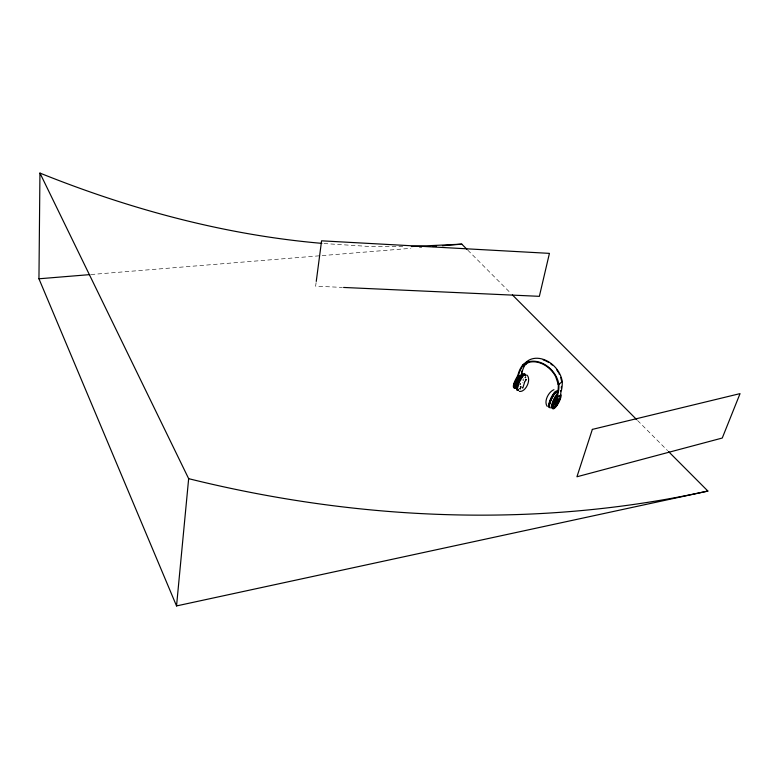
<?xml version="1.0" encoding="UTF-8"?>
<svg xmlns="http://www.w3.org/2000/svg" width="779" height="779" viewBox="0 0 779 779"><rect width="100%" height="100%" fill="white"/><g stroke="black" fill="none" stroke-linecap="round" stroke-linejoin="round"><path stroke-width="0.58" stroke-dasharray="3.9 2.92" d="M316.099 282.602L315.631 286.185L342.38 287.402M523.517 380.804L523.605 380.395A8.355 2.454 -61.7 0 0 523.683 378.721M524.929 377.864L524.968 377.669A12.308 3.613 -61.7 0 0 525.056 377.104M525.134 377.981L525.26 377.338A13.233 3.885 -61.7 0 0 525.358 376.724A12.308 3.613 -61.7 0 1 525.192 377.786M520.265 383.619L520.021 384.631A8.316 2.425 -61.8 0 0 519.963 385.011M521.229 386.52L520.119 388.039A6.651 1.948 -61.8 0 1 519.564 388.663M520.654 387.708L521.239 386.851M520.051 388.487L520.908 387.445M521.132 387.562L520.576 388.283A6.651 1.948 -61.8 0 1 520.021 388.906M91.046 274.52L410.913 248.316M419.394 247.615L421.819 247.42M402.801 246.739L366.87 246.32L323.081 243.476M519.982 386.501L520.956 386.812M467.799 250.166L510.673 293.177M637.573 420.504L667.584 450.622M522.281 379.685A11.928 3.525 -61.7 0 1 522.018 380.386M520.723 383.307A11.928 3.525 -61.7 0 1 520.362 384.008A5.511 1.616 -61.7 0 1 519.924 384.807M520.343 388.166A6.651 1.948 -61.8 0 1 519.797 388.789M525.572 376.812A12.308 3.613 -61.7 0 1 525.426 377.912M523.001 382.382A8.365 2.454 -61.7 0 1 522.797 382.888M525.913 376.997A12.308 3.603 -61.7 0 1 525.767 378.097M520.888 386.306A2.308 0.672 -61.7 0 1 520.245 386.735M520.917 388.468A6.651 1.938 -61.8 0 1 519.836 389.607"/><path stroke-width="1.17" d="M668.44 451.479L707.887 491.052L176.541 605.926L38.95 278.785L39.943 173.074C130.054 209.308 224.927 234.985 321.873 243.36M176.541 605.926L188.654 478.666L39.943 173.074M316.255 281.414L321.581 240.818L549.429 253.37L539.36 296.332L343.597 287.451M519.369 391.409C525.747 392.489 531.775 379.178 526.808 374.962M549.721 404.106L550.519 401.458A12.396 3.262 -61.8 0 1 552.584 396.881L554.736 393.522A6.758 1.782 -61.8 0 1 556.712 391.71M549.565 403.804L550.276 401.604A13.321 3.506 -61.8 0 1 552.506 396.677L554.21 393.862M556.732 400.133C554.424 408.693 558.952 397.621 557.394 399.276A3.282 0.857 -61.8 0 1 558.115 400.893A3.282 0.857 -61.8 0 1 555.271 404.505A3.282 0.857 -61.8 0 1 556.732 400.133L557.18 399.53M524.764 381.807L522.758 388.108L522.319 387.514M525.056 381.272L526.429 379.558L525.465 379.694M562.243 381.447L558.884 384.505A38.453 29.222 48.4 0 1 557.745 394.661A7.78 2.055 -61.8 0 1 555.466 399.656A8.199 2.142 -61.8 0 0 552.72 408.634A8.199 2.142 -61.8 0 0 558.163 403.59A8.199 2.142 -61.8 0 0 560.919 394.593A7.673 1.996 -62 0 1 561.094 391.564A38.288 29.203 48.3 0 0 562.243 381.447A23.243 17.79 47.4 0 0 547.228 361.018A23.243 17.79 47.4 0 0 525.971 362.362L522.505 365.302A38.989 29.758 46.5 0 0 518.327 373.686A7.663 2.298 -61.8 0 1 516.126 378.623A8.072 2.386 -61.8 0 0 513.4 385.644A8.072 2.386 -61.8 0 0 515.007 387.669M528.211 361.475L522.621 366.227A38.999 29.777 46.5 0 0 518.902 373.988A7.663 2.288 -61.8 0 1 516.701 378.925M552.477 407.631L552.165 407.738A5.599 1.47 -61.7 0 1 551.61 407.261A12.026 3.145 -61.8 0 1 551.766 404.564L552.515 402.091A12.016 3.145 -61.8 0 1 554.512 397.66A5.609 1.47 -61.8 0 1 555.904 395.372L556.391 394.729A5.852 1.539 -61.8 0 1 557.306 393.716M550.344 407.894L549.263 407.436A13.331 3.506 -61.8 0 1 549.419 404.447L550.276 401.331A12.396 3.262 -61.8 0 1 552.34 396.754L554.814 393.064A7.264 1.918 -61.8 0 1 556.936 391.116L557.861 391.262M549.75 406.872L549.088 406.95M518.551 390.055L516.993 389.334A12.24 3.574 -61.8 0 1 517.032 386.53L517.762 383.881A12.23 3.574 -61.8 0 1 519.768 379.354L521.92 376.053A6.67 1.957 -61.8 0 1 523.955 374.309L525.104 374.524M518.317 389.928L517.616 389.987M525.825 375.254L524.754 374.738A6.67 1.948 -61.8 0 0 522.719 376.481L520.576 379.782A12.24 3.564 -61.8 0 0 518.571 384.32L517.831 386.959A12.25 3.574 -61.8 0 0 517.801 389.763L518.502 390.337M707.887 491.052C536.945 528.571 357.999 520.645 188.654 478.666M38.95 278.785L89.838 274.617M432.725 246.524L436.357 246.232M442.414 245.736L461.801 244.139L466.942 249.309M461.801 244.139L411.322 246.534M553.937 389.685C548.679 391.72 543.499 401.409 547.228 406.414M517.451 390.493L516.691 389.88A13.155 3.846 -61.8 0 1 516.73 386.861L517.519 384.018A13.155 3.837 -61.8 0 1 519.671 379.149L521.988 375.595A7.167 2.103 -61.8 0 1 524.17 373.725L525.328 374.29A13.233 3.885 -61.7 0 1 525.436 375.127M556.888 391.399L556.235 391.457A6.758 1.792 -61.8 0 0 554.259 393.268L552.107 396.628A12.396 3.262 -61.8 0 0 550.042 401.204L549.244 403.853A12.406 3.272 -61.8 0 0 549.098 406.628L549.224 406.959M524.063 365.526A2.055 1.295 36.3 0 1 522.982 365.731L528.737 362.42A22.698 17.313 47.5 0 1 555.641 376.559L558.29 384.368L558.884 384.505A23.351 17.81 47.5 0 0 543.81 363.988A23.351 17.81 47.5 0 0 522.505 365.302L522.982 365.731A2.084 1.334 52.3 0 0 523.985 365.585L526.195 363.715A2.055 1.285 36.3 0 0 526.419 363.394M549.672 407.271L549.331 406.755A12.406 3.272 -61.8 0 1 549.487 403.98M549.438 407.144L548.747 406.443A12.396 3.272 -61.8 0 1 548.893 403.658L549.692 401.01A12.396 3.272 -61.8 0 1 551.756 396.443L553.908 393.083A6.758 1.792 -61.8 0 1 555.885 391.272L556.742 391.409M526.458 362.8L525.971 362.362A38.814 29.729 46.4 0 0 524.647 364.26M512.387 294.9L636.716 419.647M517.373 389.792L517.227 389.461A12.24 3.574 -61.8 0 1 517.256 386.647L517.996 384.008A12.23 3.574 -61.8 0 1 520.002 379.48L522.144 376.179A6.67 1.957 -61.8 0 1 524.179 374.436L525.027 374.835M517.607 389.919L517.451 389.578A12.24 3.574 -61.8 0 1 517.49 386.774L518.22 384.135A12.23 3.564 -61.8 0 1 520.226 379.597L522.378 376.296A6.67 1.957 -61.8 0 1 524.413 374.553L525.484 375.079M559.02 373.531L559.439 374.495M560.685 377.387L561.659 381.311M558.446 383.667A2.103 0.974 -1.5 0 0 558.29 384.368L558.319 385.079A38.444 29.212 48.4 0 1 557.151 394.34A7.78 2.064 -61.8 0 1 554.872 399.335M516.136 388.439A5.511 1.616 -61.7 0 1 515.795 387.971A11.851 3.476 -61.8 0 1 515.825 385.254L516.516 382.781A11.851 3.476 -61.8 0 1 518.444 378.399A5.531 1.626 -61.8 0 1 519.827 376.15L520.323 375.517A5.774 1.704 -61.8 0 1 522.086 374.008L522.417 373.939A5.531 1.626 -61.8 0 1 522.894 374.163M525.027 374.835A12.308 3.613 -61.7 0 1 525.095 375.205M515.445 384.076A5.112 1.509 -61.8 0 1 515.64 383.112M516.662 384.232A5.112 1.509 -61.8 0 1 516.789 383.726M517.412 382.022A5.112 1.509 -61.8 0 1 517.684 381.418M517.986 380.824A5.112 1.509 -61.8 0 1 518.317 380.24M516.058 387.056A6.466 1.909 -61.8 0 1 516.282 382.265A6.466 1.909 -61.8 0 1 520.674 375.906M515.542 386.277A6.456 1.909 -61.8 0 1 514.471 386.209M514.267 384.66A6.456 1.909 -61.8 0 1 514.52 383.443M514.987 382.031A6.456 1.909 -61.8 0 1 515.299 381.282A6.729 1.986 -61.8 0 0 514.87 382.09M516.029 379.772A6.456 1.909 -61.8 0 0 515.649 380.532A6.729 1.986 -61.8 0 1 515.961 379.733M516.448 379.032A6.456 1.909 -61.8 0 1 516.886 378.331M517.334 377.659A6.456 1.909 -61.8 0 1 517.792 377.036M516.058 386.52A5.92 1.743 -61.8 0 1 515.756 386.131M515.786 384.407A5.92 1.743 -61.8 0 1 518.512 378.526M519.35 377.445A5.92 1.743 -61.8 0 1 519.759 377.007M516.185 386.063A5.92 1.753 -61.8 0 1 515.201 385.994M515.24 383.453A5.92 1.753 -61.8 0 1 515.435 382.83M524.442 365.916A38.833 29.748 46.4 0 0 522.368 371.038A7.556 2.23 -62 0 0 522.349 374.095M524.822 365.234A38.833 29.748 46.4 0 1 526.088 363.287M521.541 373.102A7.556 2.23 -62 0 0 521.774 373.793A8.072 2.386 -61.8 0 1 521.949 374.124M521.541 372.07A7.556 2.23 -62 0 1 521.706 371.086M515.455 386.511A6.729 1.986 -61.8 0 1 514.539 386.618M514.218 384.222A6.729 1.986 -61.8 0 1 514.598 382.84M516.399 378.964A6.729 1.986 -61.8 0 1 516.847 378.224M517.324 377.533A6.729 1.986 -61.8 0 1 517.801 376.89M516.029 386.822A6.729 1.986 -61.8 0 1 514.792 384.534M515.445 382.392A6.729 1.986 -61.8 0 1 515.766 381.622M516.136 380.834A6.729 1.986 -61.8 0 1 516.535 380.045M516.964 379.276A6.729 1.986 -61.8 0 1 518.366 377.192M521.443 373.813A8.072 2.386 -61.8 0 1 522.514 374.426M516.039 387.699A8.072 2.386 -61.8 0 1 514.179 384.826A8.072 2.386 -61.8 0 1 518.96 375.741M516.126 387.202A6.729 1.986 -61.8 0 1 515.912 382.635A6.729 1.986 -61.8 0 1 520.635 375.614M554.492 393.395A6.758 1.782 -61.8 0 1 556.469 391.584M549.575 406.881A12.406 3.262 -61.8 0 1 549.614 404.671M552.72 405.304A5.19 1.363 -61.8 0 1 553.382 401.292A5.19 1.363 -61.8 0 1 556.712 396.443M552.778 406.813A6.563 1.714 -61.8 0 1 552.915 402.811A6.563 1.714 -61.8 0 1 556.781 396.307M552.652 406.141A6.008 1.577 -61.8 0 1 552.652 404.213M552.808 403.629A6.008 1.577 -61.8 0 1 556.683 396.696M555.33 405.625A6.018 1.568 -61.8 0 1 554.95 406.005M554.59 406.317A6.018 1.568 -61.8 0 1 554.259 406.531M561.493 386.355A38.278 29.183 48.3 0 1 561.25 388.03M560.724 390.464A38.278 29.183 48.3 0 1 560.5 391.253M558.29 384.368A2.123 0.779 -13.2 0 1 558.475 383.784M560.471 394.602A8.199 2.142 -61.8 0 1 560.452 396.209M558.601 401.37A8.199 2.142 -61.8 0 1 558.115 402.315M555.378 406.482A8.199 2.142 -61.8 0 1 554.833 407.105M554.317 407.631A8.199 2.142 -61.8 0 1 553.382 408.342M552.642 408.586A8.199 2.142 -61.8 0 1 552.496 404.467A8.199 2.142 -61.8 0 1 556.547 396.784M555.524 405.625A6.836 1.782 -61.8 0 1 554.229 406.92M552.701 406.901A6.836 1.782 -61.8 0 1 552.827 404.973M553.246 403.59A6.836 1.782 -61.8 0 1 553.869 402.042M554.249 401.243A6.836 1.782 -61.8 0 1 554.658 400.445M555.096 399.666A6.836 1.782 -61.8 0 1 556.021 398.196M552.769 407.125A6.836 1.792 -61.8 0 1 552.778 403.318A6.836 1.792 -61.8 0 1 556.488 396.696M543.206 359.898A22.601 17.294 47.4 0 1 546.05 361.028M546.985 361.495A22.601 17.294 47.4 0 1 548.815 362.547M550.587 363.744A22.601 17.294 47.4 0 1 552.282 365.098M556.722 369.879A22.601 17.294 47.4 0 1 558.504 372.596M526.361 363.442A2.074 1.324 52.2 0 1 526.127 363.774M556.381 402.207L557.228 400.873L556.391 402.149M592.352 429.395L576.937 476.767L722.26 438.032L740.05 393.619L592.352 429.395M556.557 405.226A6.563 1.714 -61.8 0 0 559.935 395.839A6.563 1.714 -61.8 0 0 553.976 403.765A6.563 1.714 -61.8 0 0 556.557 405.226M556.547 405.382A6.836 1.782 -61.8 0 0 560.062 395.596A6.836 1.782 -61.8 0 0 553.859 403.853A6.836 1.782 -61.8 0 0 556.547 405.382"/></g></svg>
